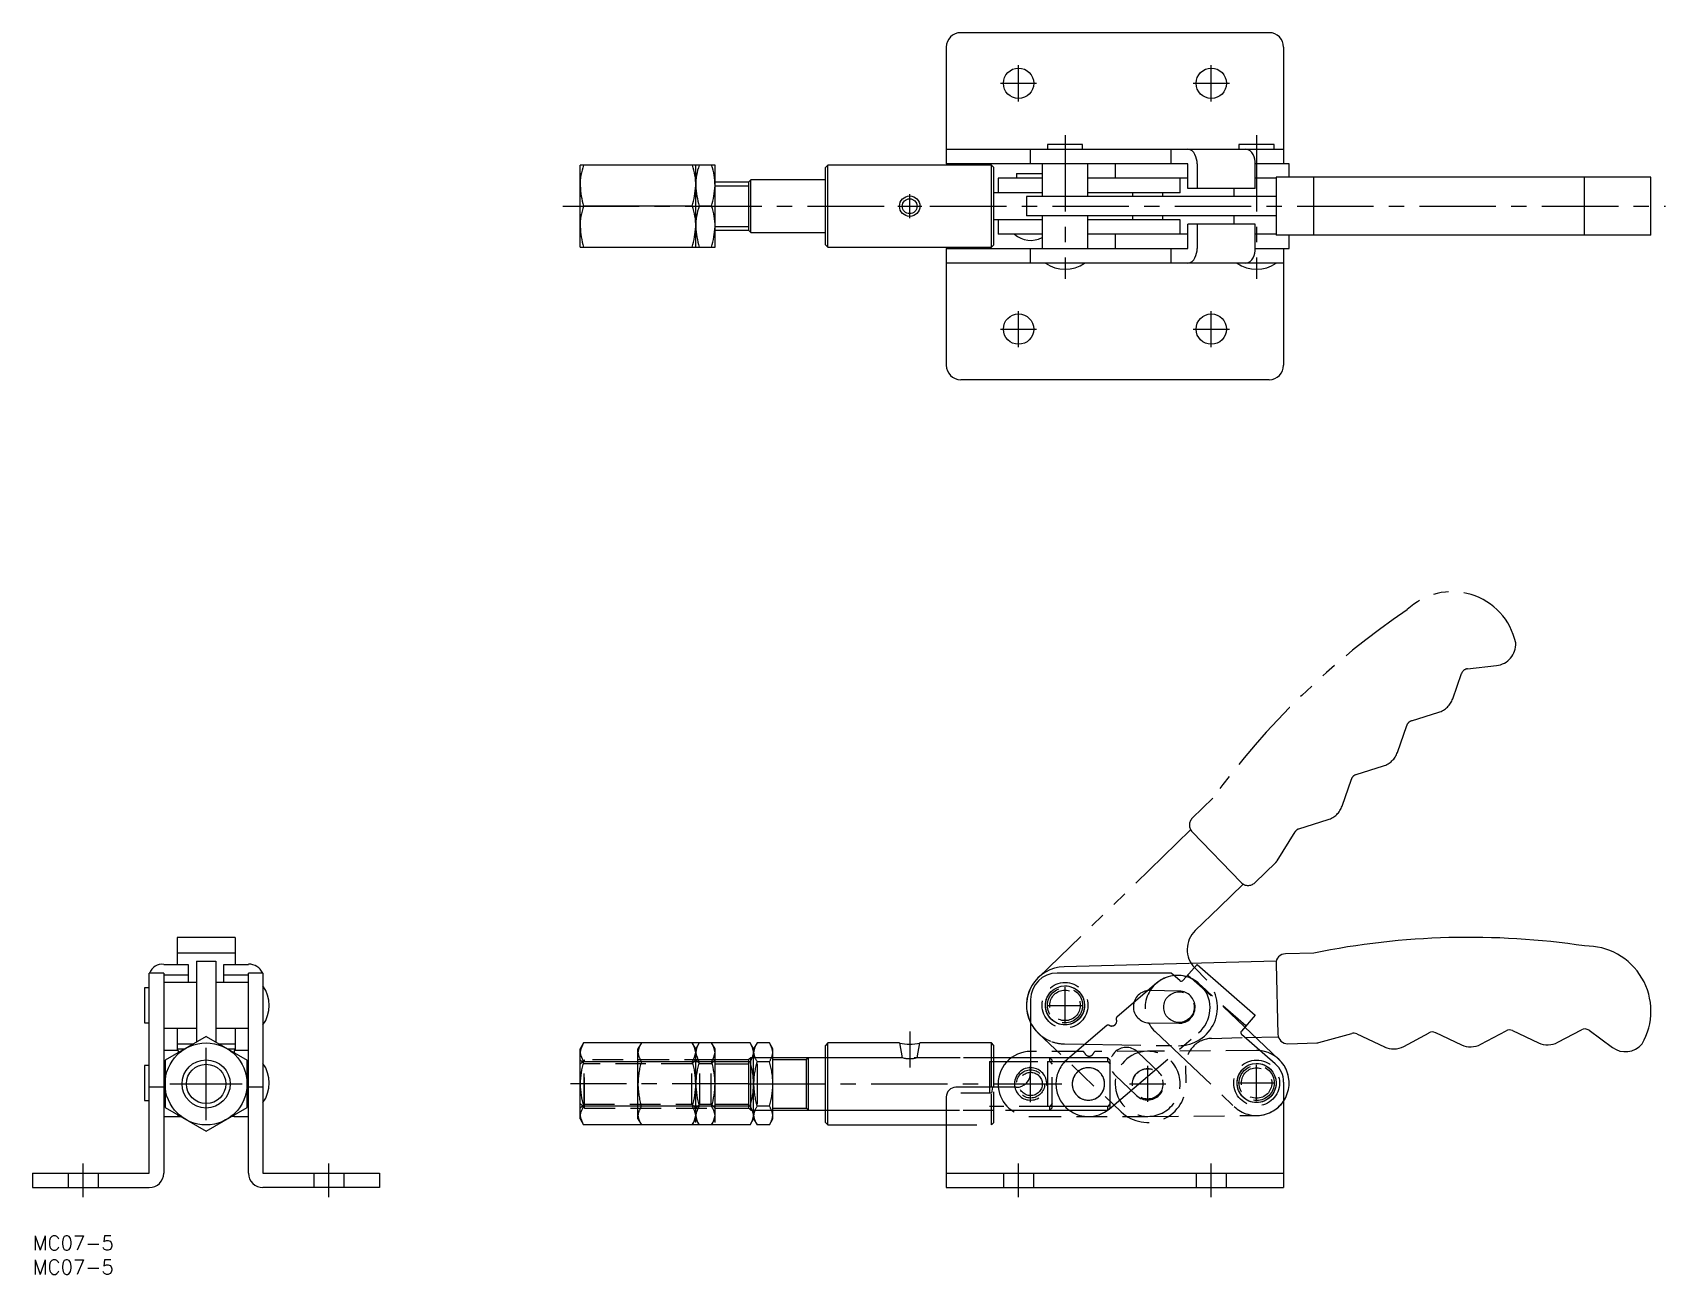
# Model space of a CAD drawing. Extents: x 0 to 339, y -8 to 250.
import ezdxf

# ---------------------------------------------------------------- set-up
doc = ezdxf.new("R2010")
doc.units = 0
doc.header["$LTSCALE"] = 0.5
for name, pattern in [('CENTER', [50.8, 31.75, -6.35, 6.35, -6.35]), ('DASHED', [19.05, 12.7, -6.35]), ('PHANTOM', [63.5, 31.75, -6.35, 6.35, -6.35, 6.35, -6.35])]:
    doc.linetypes.add(name, pattern=pattern)
for name, color, linetype in [('MSM_CENTER', 1, 'CENTER'), ('MSM_CONTINUOUS', 7, 'CONTINUOUS'), ('MSM_DASHED', 4, 'DASHED'), ('MSM_IMAGINARY', 6, 'PHANTOM'), ('MSM_NARROW', 5, 'CONTINUOUS'), ('MSM_PART_NUMBER', 7, 'CONTINUOUS')]:
    doc.layers.add(name, color=color, linetype=linetype)
doc.styles.get("Standard").update_dxf_attribs({"font": 'txt.shx', "height": 3, "bigfont": 'bigfont.shx'})

msp = doc.modelspace()

# ---------------------------------------------------------------- linework, layer by layer
at = {"layer": 'MSM_CENTER'}
for p, q in [((204.62, 235.36), (204.62, 242.86)), ((244.62, 235.36), (244.62, 242.86)), ((200.87, 239.11), (208.37, 239.11)), ((240.87, 239.11), (248.37, 239.11)), ((214.26, 228.35), (214.26, 198.57)), ((254.02, 228.35), (254.02, 198.57)), ((110.03, 213.61), (338.86, 213.61)), ((179.53, 213.61), (184.53, 213.61)), ((182.03, 211.11), (182.03, 216.11)), ((204.62, 184.36), (204.62, 191.86)), ((244.62, 184.36), (244.62, 191.86)), ((200.87, 188.11), (208.37, 188.11)), ((240.87, 188.11), (248.37, 188.11)), ((214.26, 44.05), (214.26, 51.55)), ((210.51, 47.8), (218.01, 47.8)), ((182.02, 42.37), (182.02, 34.89)), ((36, 24), (36, 39)), ((207.12, 27.75), (207.12, 35.25)), ((231.42, 27.77), (231.42, 35.27)), ((254.02, 27.95), (254.02, 35.45)), ((28.5, 31.5), (43.5, 31.5)), ((114.54, 31.5), (111.62, 31.5)), ((148.62, 31.5), (114.54, 31.5)), ((148.62, 31.5), (213.62, 31.5)), ((203.37, 31.5), (210.87, 31.5)), ((227.67, 31.52), (235.17, 31.52)), ((250.27, 31.7), (257.77, 31.7)), ((10.5, 8), (10.5, 15)), ((61.5, 8), (61.5, 15)), ((204.62, 8), (204.62, 15)), ((244.62, 8), (244.62, 15))]:
    msp.add_line(p, q, dxfattribs=at)
at = {"layer": 'MSM_CONTINUOUS'}
for p, q in [((256.62, 249.61), (192.62, 249.61)), ((189.62, 246.61), (189.62, 222.41)), ((259.62, 246.61), (259.62, 222.41)), ((189.62, 225.41), (259.62, 225.41)), ((207.12, 222.41), (207.12, 225.41)), ((210.61, 226.41), (210.61, 225.41)), ((217.91, 226.41), (210.61, 226.41)), ((217.91, 225.41), (217.91, 226.41)), ((236.32, 222.41), (236.32, 225.41)), ((250.37, 226.41), (250.37, 225.41)), ((257.67, 226.41), (250.37, 226.41)), ((257.67, 225.41), (257.67, 226.41)), ((113.62, 205.11), (113.62, 222.11)), ((141.62, 222.11), (113.62, 222.11)), ((137.62, 205.11), (137.62, 222.11)), ((141.62, 205.11), (141.62, 222.11)), ((165.02, 222.11), (164.52, 221.61)), ((164.52, 205.61), (164.52, 221.61)), ((199.02, 222.11), (165.02, 222.11)), ((165.02, 205.11), (165.02, 222.11)), ((239.73, 222.41), (189.62, 222.41)), ((199.52, 221.61), (199.02, 222.11)), ((199.02, 205.11), (199.02, 222.11)), ((199.52, 205.61), (199.52, 221.61)), ((204.21, 220.41), (204.21, 219.41)), ((204.21, 220.41), (209.51, 220.41)), ((209.51, 222.41), (209.51, 215.61)), ((219.01, 215.61), (219.01, 222.41)), ((224.67, 222.41), (224.67, 219.41)), ((239.73, 217.31), (239.73, 222.41)), ((241.7, 222.41), (241.7, 217.31)), ((253.76, 217.31), (253.76, 222.41)), ((260.77, 222.41), (253.76, 222.41)), ((260.77, 219.61), (260.77, 222.41)), ((148.62, 218.61), (141.62, 218.61)), ((149.02, 219.05), (148.62, 218.65)), ((148.62, 208.57), (148.62, 218.65)), ((164.52, 219.05), (149.02, 219.05)), ((149.02, 208.17), (149.02, 219.05)), ((200.37, 219.41), (200.37, 216.41)), ((209.51, 219.41), (200.37, 219.41)), ((220.21, 219.41), (219.01, 219.41)), ((220.68, 219.41), (220.21, 219.41)), ((231.41, 219.41), (220.68, 219.41)), ((239.73, 219.41), (231.37, 219.41)), ((238.17, 216.41), (238.17, 219.41)), ((241.7, 217.31), (239.73, 217.31)), ((253.76, 217.31), (241.7, 217.31)), ((249.27, 217.31), (249.27, 215.61)), ((253.97, 219.41), (253.76, 219.41)), ((258.05, 219.41), (253.97, 219.41)), ((258.05, 219.61), (258.05, 215.61)), ((335.86, 219.61), (258.05, 219.61)), ((265.92, 207.61), (265.92, 219.61)), ((322.11, 207.61), (322.11, 219.61)), ((335.86, 207.61), (335.86, 219.61)), ((136.91, 213.61), (114.34, 213.61)), ((140.91, 213.61), (138.34, 213.61)), ((209.51, 216.41), (199.52, 216.41)), ((206.26, 215.61), (206.26, 211.61)), ((258.1, 215.61), (206.26, 215.61)), ((238.17, 216.41), (219.01, 216.41)), ((228.27, 216.41), (228.27, 215.61)), ((234.57, 215.61), (234.57, 216.41)), ((258.1, 215.61), (258.1, 211.61)), ((209.51, 210.81), (199.52, 210.81)), ((200.37, 210.81), (200.37, 207.81)), ((258.1, 211.61), (206.26, 211.61)), ((209.51, 211.61), (209.51, 204.81)), ((219.01, 204.81), (219.01, 211.61)), ((220.21, 210.81), (219.01, 210.81)), ((220.68, 210.81), (220.21, 210.81)), ((231.41, 210.81), (220.68, 210.81)), ((228.27, 211.61), (228.27, 210.81)), ((238.17, 210.81), (231.41, 210.81)), ((234.57, 210.81), (234.57, 211.61)), ((238.17, 207.81), (238.17, 210.81)), ((249.27, 211.61), (249.27, 209.91)), ((258.05, 211.61), (258.05, 207.61)), ((141.62, 208.61), (148.62, 208.61)), ((148.62, 208.57), (149.02, 208.17)), ((149.02, 208.17), (164.52, 208.17)), ((209.51, 207.81), (200.37, 207.81)), ((239.73, 207.81), (219.01, 207.81)), ((224.67, 207.81), (224.67, 204.81)), ((239.73, 204.81), (239.73, 209.91)), ((253.76, 209.91), (239.73, 209.91)), ((241.7, 209.91), (241.7, 204.81)), ((253.76, 204.81), (253.76, 209.91)), ((253.97, 207.81), (253.76, 207.81)), ((258.05, 207.81), (253.97, 207.81)), ((335.86, 207.61), (258.05, 207.61)), ((260.77, 204.81), (260.77, 207.61)), ((113.62, 205.11), (141.62, 205.11)), ((164.52, 205.61), (165.02, 205.11)), ((165.02, 205.11), (199.02, 205.11)), ((189.62, 204.81), (239.73, 204.81)), ((189.62, 204.81), (189.62, 180.61)), ((199.02, 205.11), (199.52, 205.61)), ((207.12, 201.81), (207.12, 204.81)), ((236.32, 201.81), (236.32, 204.81)), ((253.76, 204.81), (260.77, 204.81)), ((259.62, 204.81), (259.62, 180.61)), ((259.62, 201.81), (189.62, 201.81)), ((256.62, 177.61), (192.62, 177.61)), ((42, 61.91), (30, 61.91)), ((30, 61.91), (30, 56.45)), ((42, 61.91), (42, 56.45)), ((42, 58.66), (30, 58.66)), ((30, 58.66), (30, 58.5)), ((42, 58.66), (42, 58.5)), ((265.92, 58.66), (260, 58.5)), ((24.2, 13), (24.2, 54.5)), ((27.2, 54.5), (24.2, 54.5)), ((27.2, 56.31), (32.3, 56.31)), ((27.2, 54.5), (27.2, 13)), ((30, 56.45), (30, 56.31)), ((32.3, 56.31), (32.3, 52.55)), ((34, 56.95), (34, 40.16)), ((34, 56.95), (38, 56.95)), ((38, 56.95), (38, 40.16)), ((39.7, 56.31), (44.8, 56.31)), ((39.7, 52.55), (39.7, 56.31)), ((42, 56.45), (42, 56.31)), ((47.8, 54.5), (44.8, 54.5)), ((44.8, 13), (44.8, 54.5)), ((47.8, 54.5), (47.8, 13)), ((236.32, 54.5), (212.62, 54.5)), ((258.1, 56.95), (214.06, 55.8)), ((238.1, 52.95), (236.32, 54.5)), ((241.7, 56.31), (238.81, 53)), ((241.7, 56.31), (253.76, 45.8)), ((258.05, 56.45), (258.44, 41.79)), ((24.2, 51.45), (23.2, 51.45)), ((23.2, 51.45), (23.2, 44.15)), ((32.3, 54.05), (27.2, 54.05)), ((34, 52.55), (27.2, 52.55)), ((44.8, 52.55), (38, 52.55)), ((44.8, 54.05), (39.7, 54.05)), ((207.12, 49), (207.12, 33.8)), ((23.2, 44.15), (24.2, 44.15)), ((253.76, 45.8), (250.86, 42.48)), ((27.2, 43.05), (34, 43.05)), ((36, 41.31), (27.5, 36.41)), ((30, 43.05), (30, 38.45)), ((36, 41.31), (44.5, 36.41)), ((38, 43.05), (44.8, 43.05)), ((42, 43.05), (42, 38.45)), ((257.91, 35.67), (250.91, 41.78)), ((251.67, 41.12), (258.51, 41.3)), ((266.94, 40.08), (273.76, 41.97)), ((274.8, 41.88), (280.54, 39.2)), ((284.57, 39.3), (289.81, 42.11)), ((291.15, 42.14), (296.52, 39.62)), ((300.56, 39.72), (305.8, 42.53)), ((307.14, 42.56), (312.52, 40.04)), ((316.55, 40.14), (321.44, 42.75)), ((323.03, 42.63), (327.89, 39.06)), ((30.2, 38.45), (27.2, 38.45)), ((30, 39.85), (33.46, 39.85)), ((30, 38.77), (31.6, 38.77)), ((30.2, 38.45), (30.2, 37.97)), ((38.54, 39.85), (42, 39.85)), ((40.4, 38.77), (42, 38.77)), ((44.8, 38.45), (41.8, 38.45)), ((41.8, 38.45), (41.8, 37.97)), ((114.34, 40), (113.62, 38.76)), ((113.62, 24.24), (113.62, 38.76)), ((136.91, 40), (114.34, 40)), ((137.62, 38.76), (136.91, 40)), ((138.34, 40), (137.62, 38.76)), ((137.62, 23.5), (137.62, 38.76)), ((140.91, 40), (138.34, 40)), ((141.62, 38.76), (140.91, 40)), ((141.62, 23.5), (141.62, 38.76)), ((165.02, 40), (164.52, 39.5)), ((164.52, 23.5), (164.52, 39.5)), ((179.91, 40), (165.02, 40)), ((165.02, 23), (165.02, 40)), ((199.02, 40), (184.15, 40)), ((199.52, 39.5), (199.02, 40)), ((199.02, 30.8), (199.02, 40)), ((199.52, 30.8), (199.52, 39.5)), ((207.12, 38.25), (207.12, 38.25)), ((260.49, 39.85), (266.5, 40)), ((24.2, 35.35), (23.2, 35.35)), ((23.2, 35.35), (23.2, 28.05)), ((27.5, 36.41), (27.5, 26.59)), ((44.5, 26.59), (44.5, 36.41)), ((136.91, 36.12), (114.34, 36.12)), ((140.91, 36.12), (138.34, 36.12)), ((148.62, 36.5), (141.62, 36.5)), ((149.02, 36.94), (148.62, 36.54)), ((148.62, 26.46), (148.62, 36.5)), ((164.52, 36.94), (149.02, 36.94)), ((149.02, 26.06), (149.02, 36.94)), ((203.13, 36.94), (199.52, 36.94)), ((199.52, 36.16), (202.25, 36.16)), ((27.2, 30.8), (24.2, 30.8)), ((47.8, 30.8), (44.8, 30.8)), ((204.12, 30.8), (191.62, 30.8)), ((259.62, 31.9), (259.62, 10)), ((23.2, 28.05), (24.2, 28.05)), ((189.62, 28.8), (189.62, 10)), ((27.2, 24.77), (30.2, 24.77)), ((27.5, 26.59), (36, 21.69)), ((30.2, 24.75), (30.2, 25.03)), ((30.2, 24.75), (30.68, 24.75)), ((36, 21.69), (44.5, 26.59)), ((41.8, 24.75), (41.32, 24.75)), ((41.8, 24.75), (41.8, 25.03)), ((41.8, 24.77), (44.8, 24.77)), ((113.62, 24.24), (114.34, 23)), ((136.91, 26.88), (114.34, 26.88)), ((136.91, 23), (137.62, 24.24)), ((137.62, 24.24), (138.34, 23)), ((140.91, 26.88), (138.34, 26.88)), ((140.91, 23), (141.62, 24.24)), ((141.62, 26.5), (148.62, 26.5)), ((148.62, 26.46), (149.02, 26.06)), ((149.02, 26.06), (164.52, 26.06)), ((136.91, 23), (114.34, 23)), ((140.91, 23), (138.34, 23)), ((164.52, 23.5), (165.02, 23)), ((165.02, 23), (189.62, 23)), ((0, 13), (0, 10)), ((0, 13), (24.2, 13)), ((47.8, 13), (72, 13)), ((72, 13), (72, 10)), ((189.62, 13), (259.62, 13)), ((0, 10), (24.2, 10)), ((72, 10), (47.8, 10)), ((189.62, 10), (259.62, 10))]:
    msp.add_line(p, q, dxfattribs=at)
for centre, radius in [((204.62, 239.11), 3.15), ((244.62, 239.11), 3.15), ((182.03, 213.61), 2.12), ((182.03, 213.61), 1.54), ((204.62, 188.11), 3.15), ((244.62, 188.11), 3.15), ((214.26, 47.8), 4.06), ((36, 31.5), 8.5), ((36, 31.5), 5), ((36, 31.5), 4.08), ((254.02, 31.7), 4.06)]:
    msp.add_circle(centre, radius, dxfattribs=at)
for centre, radius, start, end in [((192.62, 246.61), 3, 90, 180), ((256.62, 246.61), 3, 360, 90), ((239.52, 223.53), 1.89, 24.6863, 83.6468), ((237.55, 222.42), 4.14, 359.9241, 27.3821), ((251.57, 223.53), 1.89, 24.6863, 83.6468), ((249.61, 222.42), 4.14, 359.9241, 27.3821), ((125.76, 218.01), 12.14, 160.2327, 180.6802), ((125.49, 218.01), 12.14, 359.3198, 19.7673), ((149.76, 218.01), 12.14, 160.2327, 180.6802), ((129.48, 218.01), 12.14, 359.3198, 19.7673), ((134.1, 219.12), 20.51, 183.5135, 195.5735), ((117.15, 219.12), 20.51, 344.4265, 356.4865), ((158.1, 219.12), 20.51, 183.5135, 195.5735), ((121.15, 219.12), 20.51, 344.4265, 356.4865), ((125.76, 209.51), 12.14, 160.2327, 180.6802), ((125.49, 209.51), 12.14, 359.3198, 19.7673), ((149.76, 209.51), 12.14, 160.2327, 180.6802), ((129.49, 209.51), 12.14, 359.3198, 19.7673), ((134.1, 210.62), 20.51, 183.5135, 195.5735), ((117.15, 210.62), 20.51, 344.4265, 356.4865), ((158.1, 210.62), 20.51, 183.5135, 195.5735), ((121.15, 210.62), 20.51, 344.4265, 356.4865), ((207.12, 211.51), 5, 227.7314, 298.5549), ((237.55, 204.81), 4.14, 332.6179, 0.0759), ((249.61, 204.81), 4.14, 332.6179, 0.0759), ((214.26, 207.51), 7, 234.5168, 305.4832), ((239.52, 203.69), 1.89, 276.3532, 335.3137), ((254.02, 207.51), 7, 234.5168, 305.4832), ((251.57, 203.69), 1.89, 276.3532, 335.3137), ((192.62, 180.61), 3, 180, 270), ((256.62, 180.61), 3, 270, 0), ((298.18, -99.59), 161.5, 81.4798, 101.5256), ((260.05, 56.5), 2, 91.5, 181.5), ((322.36, 46.63), 13.5, 329.7157, 91.0716), ((26.92, 53.48), 2.85, 84.3838, 158.9683), ((45, 53.36), 2.97, 22.7016, 93.9462), ((214.26, 47.8), 8, 91.5, 206.8109), ((212.62, 49), 5.5, 90, 180), ((42.1, 47.8), 7, 324.5168, 35.4832), ((238.43, 53.33), 0.5, 228.9, 318.9), ((251.24, 42.15), 0.5, 138.9, 228.9), ((260.44, 41.85), 2, 181.5, 271.5), ((274.16, 40.52), 1.5, 64.9243, 105.5005), ((290.51, 40.78), 1.5, 64.8504, 118.1235), ((306.5, 41.2), 1.5, 64.8914, 118.1235), ((322.14, 41.42), 1.5, 53.7224, 118.0542), ((118.97, 37.21), 5.41, 148.9418, 171.3865), ((118.96, 38.94), 5.42, 189.8074, 211.4034), ((132.28, 37.21), 5.41, 8.6135, 31.0582), ((132.29, 38.94), 5.42, 328.5966, 350.1926), ((142.97, 37.21), 5.41, 148.9418, 171.3865), ((142.96, 38.94), 5.42, 189.8074, 211.4034), ((136.28, 37.21), 5.41, 8.6135, 31.0582), ((136.29, 38.94), 5.42, 328.5966, 350.1926), ((182.03, 49.04), 9.29, 256.8041, 283.1959), ((207.12, 31.5), 6.75, 90.0481, 185.9525), ((254.02, 31.7), 6.75, 326.0607, 83.6562), ((266.4, 42), 2, 272.7908, 285.5005), ((282.44, 43.27), 4.5, 244.9243, 298.1235), ((298.43, 43.69), 4.5, 244.8504, 298.1235), ((314.43, 44.11), 4.5, 244.8914, 298.0542), ((330.55, 42.69), 4.5, 233.7224, 320.4079), ((42.1, 31.7), 7, 324.5168, 35.4832), ((129.91, 31.35), 16.28, 162.9554, 179.4568), ((121.33, 31.34), 16.29, 0.547, 17.0409), ((153.95, 31.34), 16.32, 162.975, 179.437), ((125.3, 31.34), 16.33, 0.5664, 17.0215), ((207.12, 31.5), 3.36, 90, 192.0137), ((254.62, 31.9), 5, 0, 48.9), ((130.48, 31.74), 16.86, 180.8261, 196.7617), ((120.78, 31.74), 16.85, 343.2343, 359.1778), ((154.42, 31.73), 16.79, 180.7957, 196.7922), ((124.84, 31.73), 16.79, 343.2043, 359.2078), ((191.62, 28.8), 2, 90, 180), ((204.12, 33.8), 3, 270, 0), ((118.96, 24.06), 5.42, 148.5966, 170.1926), ((118.97, 25.79), 5.41, 188.6135, 211.0582), ((132.29, 24.06), 5.42, 9.8074, 31.4034), ((132.28, 25.79), 5.41, 328.9418, 351.3865), ((142.96, 24.06), 5.42, 148.5966, 170.1926), ((142.97, 25.79), 5.41, 188.6135, 211.0582), ((136.29, 24.06), 5.42, 9.8074, 31.4034), ((136.28, 25.79), 5.41, 328.9418, 351.3865), ((24.2, 13), 3, 270, 0), ((47.8, 13), 3, 180, 270)]:
    msp.add_arc(centre, radius, start, end, dxfattribs=at)
at = {"layer": 'MSM_DASHED'}
for p, q in [((251.78, 43.54), (239.73, 54.05)), ((208.76, 42), (225.91, 25.72)), ((244.68, 40.93), (251.67, 41.12)), ((179.91, 40), (180.49, 36.95)), ((183.55, 36.95), (184.15, 40)), ((217.85, 38.26), (207.12, 38.25)), ((231.41, 38.27), (220.68, 38.26)), ((233.73, 33.95), (229.29, 38.16)), ((253.97, 38.45), (231.37, 38.27)), ((254.77, 38.41), (253.97, 38.45)), ((114.44, 35.69), (113.62, 36.5)), ((114.54, 36.5), (113.62, 35.58)), ((114.44, 27.31), (114.44, 35.69)), ((136.81, 35.69), (114.44, 35.69)), ((114.54, 26.5), (114.54, 36.5)), ((141.62, 36.5), (114.54, 36.5)), ((137.62, 36.5), (136.81, 35.69)), ((136.81, 27.31), (136.81, 35.69)), ((138.44, 35.69), (137.62, 36.5)), ((138.44, 27.31), (138.44, 35.69)), ((140.81, 35.69), (138.44, 35.69)), ((141.62, 36.5), (140.81, 35.69)), ((140.81, 27.31), (140.81, 35.69)), ((180.49, 36.95), (164.52, 36.95)), ((199.52, 36.94), (164.52, 36.94)), ((199.52, 36.95), (183.55, 36.95)), ((198.62, 36.16), (199.52, 36.16)), ((198.62, 36.16), (198.62, 26.84)), ((202.25, 36.16), (211.12, 36.16)), ((211.12, 36.94), (203.13, 36.94)), ((211.12, 36.16), (211.12, 36.94)), ((211.62, 36.44), (211.12, 36.94)), ((211.12, 36.16), (211.62, 35.57)), ((211.62, 26.56), (211.62, 36.44)), ((239.42, 31.73), (239.32, 35.29)), ((199.2, 30.8), (199.02, 29.61)), ((199.52, 23.5), (199.52, 30.8)), ((224.67, 33.3), (229.11, 29.09)), ((113.62, 27.42), (114.54, 26.5)), ((113.62, 26.5), (114.44, 27.31)), ((114.44, 27.31), (136.81, 27.31)), ((136.81, 27.31), (137.62, 26.5)), ((137.62, 26.5), (138.44, 27.31)), ((138.44, 27.31), (140.81, 27.31)), ((140.81, 27.31), (141.62, 26.5)), ((199.02, 29.61), (189.8, 29.61)), ((199.02, 23), (199.02, 29.61)), ((211.62, 27.43), (211.12, 26.84)), ((114.54, 26.5), (141.62, 26.5)), ((164.52, 26.06), (211.12, 26.06)), ((164.52, 26.05), (199.52, 26.05)), ((211.12, 26.84), (198.62, 26.84)), ((207.13, 24.75), (231.43, 24.77)), ((211.12, 26.06), (211.12, 26.84)), ((211.12, 26.06), (211.62, 26.56)), ((231.47, 24.77), (254.08, 24.95)), ((189.62, 23), (199.02, 23)), ((199.02, 23), (199.52, 23.5)), ((7.35, 13), (7.35, 10)), ((13.65, 10), (13.65, 13)), ((58.35, 13), (58.35, 10)), ((64.65, 10), (64.65, 13)), ((201.47, 13), (201.47, 10)), ((207.77, 10), (207.77, 13)), ((241.47, 13), (241.47, 10)), ((247.77, 10), (247.77, 13))]:
    msp.add_line(p, q, dxfattribs=at)
for centre, radius in [((214.26, 47.8), 4.75), ((214.26, 47.8), 3.65), ((214.26, 47.8), 3.17), ((207.12, 31.5), 2.92), ((207.12, 31.5), 2.42), ((231.42, 31.52), 3.17), ((231.42, 31.52), 3.15), ((254.02, 31.7), 4.75), ((254.02, 31.7), 3.65), ((254.02, 31.7), 3.16)]:
    msp.add_circle(centre, radius, dxfattribs=at)
for centre, radius, start, end in [((214.26, 47.8), 8, 206.8109, 226.5), ((244.82, 35.44), 5.5, 91.5, 181.5), ((217.85, 37.76), 0.5, 19.5194, 90.0481), ((219.27, 38.26), 1, 199.5194, 340.5769), ((220.68, 37.76), 0.5, 90.0481, 160.5769), ((226.98, 35.73), 3.35, 46.5, 226.5), ((231.42, 31.52), 6.75, 90.4552, 270.4552), ((231.42, 31.52), 6.75, 270.0481, 90.0481), ((182.02, 42.62), 5.87, 254.8995, 285.1005), ((207.12, 31.5), 3.36, 192.0137, 90), ((231.42, 31.52), 3.35, 226.5, 46.5), ((207.12, 31.5), 6.75, 185.9525, 270.0481), ((231.42, 31.52), 8, 226.5, 1.5), ((254.02, 31.7), 6.75, 270.4552, 326.0607)]:
    msp.add_arc(centre, radius, start, end, dxfattribs=at)
at = {"layer": 'MSM_IMAGINARY'}
for p, q in [((294.73, 111.42), (296.56, 116.64)), ((297.81, 117.64), (303.8, 118.3)), ((286.16, 106.83), (291.83, 108.61)), ((283.24, 100.28), (285.2, 105.89)), ((274.68, 95.69), (280.34, 97.47)), ((271.75, 89.14), (273.71, 94.76)), ((244.93, 90.76), (240.68, 86.64)), ((262.82, 84.43), (268.86, 86.34)), ((240.33, 84.22), (208.7, 53.54)), ((240.63, 83.81), (250.84, 73.29)), ((258.26, 77.78), (262, 83.79)), ((253.67, 73.24), (257.99, 77.43)), ((246.31, 68.2), (251.23, 72.97)), ((241.3, 63.34), (246.31, 68.2)), ((243.66, 53), (241.18, 55.56)), ((233.23, 52.4), (225.06, 45.44)), ((237.96, 50.78), (231.84, 50.88)), ((258.67, 36.6), (242.27, 52.15)), ((231.74, 44.18), (237.86, 44.08)), ((222.91, 43.6), (214.75, 36.64)), ((223.5, 26.36), (241.99, 42.13)), ((232.98, 42.36), (249.38, 26.8)), ((126.34, 40), (125.62, 38.76)), ((125.62, 24.24), (125.62, 38.76)), ((148.91, 40), (126.34, 40)), ((149.62, 38.76), (148.91, 40)), ((150.34, 40), (149.62, 38.76)), ((149.62, 24.24), (149.62, 38.76)), ((152.91, 40), (150.34, 40)), ((153.62, 38.76), (152.91, 40)), ((153.62, 24.24), (153.62, 38.76)), ((214.14, 39.8), (237.79, 39.44)), ((148.91, 36.12), (126.34, 36.12)), ((152.91, 36.12), (150.34, 36.12)), ((150.44, 27.31), (150.44, 35.69)), ((160.62, 36.5), (153.62, 36.5)), ((161.02, 36.94), (160.62, 36.54)), ((160.62, 26.46), (160.62, 36.5)), ((176.52, 36.94), (161.02, 36.94)), ((161.02, 26.06), (161.02, 36.94)), ((211.52, 36.94), (176.52, 36.94)), ((210.62, 36.16), (211.52, 36.16)), ((210.62, 36.16), (210.62, 26.84)), ((215.13, 36.94), (211.52, 36.94)), ((211.52, 36.16), (214.25, 36.16)), ((214.25, 36.16), (223.12, 36.16)), ((223.12, 36.94), (215.13, 36.94)), ((223.12, 36.16), (223.12, 36.94)), ((223.62, 36.44), (223.12, 36.94)), ((223.12, 36.16), (223.62, 35.57)), ((223.62, 26.56), (223.62, 36.44)), ((259.22, 36.01), (258.67, 36.6)), ((223.62, 27.43), (223.12, 26.84)), ((125.62, 24.24), (126.34, 23)), ((148.91, 26.88), (126.34, 26.88)), ((148.91, 23), (149.62, 24.24)), ((149.62, 24.24), (150.34, 23)), ((152.91, 26.88), (150.34, 26.88)), ((152.91, 23), (153.62, 24.24)), ((153.62, 26.5), (160.62, 26.5)), ((160.62, 26.46), (161.02, 26.06)), ((161.02, 26.06), (176.52, 26.06)), ((176.52, 26.06), (223.12, 26.06)), ((223.12, 26.84), (210.62, 26.84)), ((223.12, 26.06), (223.12, 26.84)), ((223.12, 26.06), (223.62, 26.56)), ((148.91, 23), (126.34, 23)), ((152.91, 23), (150.34, 23))]:
    msp.add_line(p, q, dxfattribs=at)
for centre, radius in [((214.26, 47.8), 4.06), ((237.91, 47.43), 3.17), ((254.02, 31.7), 4.06)]:
    msp.add_circle(centre, radius, dxfattribs=at)
for centre, radius, start, end in [((294.61, 120.13), 13.5, 12.3296, 133.6856), ((375.81, -3.85), 161.5, 124.0937, 144.1395), ((303.3, 122.78), 4.5, 276.3363, 3.0218), ((297.97, 116.15), 1.5, 96.3363, 160.6681), ((290.48, 112.91), 4.5, 287.5053, 340.6681), ((286.61, 105.4), 1.5, 107.5053, 160.7374), ((278.99, 101.76), 4.5, 287.4643, 340.7374), ((275.13, 94.26), 1.5, 107.4643, 160.7374), ((267.51, 90.63), 4.5, 287.5382, 340.7374), ((242.07, 85.2), 2, 134.1139, 224.1139), ((263.27, 83), 1.5, 107.5382, 148.1144), ((256.56, 78.83), 2, 315.4047, 328.1144), ((252.27, 74.68), 2, 224.1139, 314.1139), ((245.12, 59.39), 5.5, 134.1139, 224.1139), ((214.26, 47.8), 8, 134.1139, 249.4248), ((231.79, 47.53), 3.35, 89.1139, 269.1139), ((237.62, 47.26), 6.75, 46.5147, 226.5147), ((237.61, 47.26), 6.75, 310.4583, 130.4583), ((237.91, 47.43), 8, 269.1139, 44.1139), ((237.91, 47.43), 3.35, 269.1139, 89.1139), ((223.99, 44.52), 1, 239.9295, 20.9871), ((225.39, 45.06), 0.5, 130.4583, 200.9871), ((223.24, 43.22), 0.5, 59.9295, 130.4583), ((130.97, 37.21), 5.41, 148.9418, 171.3865), ((130.96, 38.94), 5.42, 189.8074, 211.4034), ((144.28, 37.21), 5.41, 8.6135, 31.0582), ((144.29, 38.94), 5.42, 328.5966, 350.1926), ((154.97, 37.21), 5.41, 148.9418, 171.3865), ((154.96, 38.94), 5.42, 189.8074, 211.4034), ((148.28, 37.21), 5.41, 8.6135, 31.0582), ((148.29, 38.94), 5.42, 328.5966, 350.1926), ((214.26, 47.8), 8, 249.4248, 269.1139), ((141.91, 31.35), 16.28, 162.9554, 179.4568), ((133.33, 31.34), 16.29, 0.547, 17.0409), ((165.95, 31.34), 16.32, 162.975, 179.437), ((137.3, 31.34), 16.33, 0.5664, 17.0215), ((219.12, 31.5), 6.75, 130.4583, 226.3627), ((219.12, 31.5), 3.36, 90, 192.0137), ((219.12, 31.5), 3.36, 130.4102, 232.4239), ((219.12, 31.5), 3.36, 192.0137, 90), ((219.12, 31.5), 3.36, 232.4239, 130.4102), ((254.02, 31.7), 6.75, 282.1203, 39.7157), ((142.48, 31.74), 16.86, 180.8261, 196.7617), ((132.78, 31.74), 16.85, 343.2343, 359.1778), ((166.42, 31.73), 16.79, 180.7957, 196.7922), ((136.84, 31.73), 16.79, 343.2043, 359.2078), ((130.96, 24.06), 5.42, 148.5966, 170.1926), ((130.97, 25.79), 5.41, 188.6135, 211.0582), ((144.29, 24.06), 5.42, 9.8074, 31.4034), ((144.28, 25.79), 5.41, 328.9418, 351.3865), ((154.96, 24.06), 5.42, 148.5966, 170.1926), ((154.97, 25.79), 5.41, 188.6135, 211.0582), ((148.29, 24.06), 5.42, 9.8074, 31.4034), ((148.28, 25.79), 5.41, 328.9418, 351.3865), ((219.12, 31.5), 6.75, 226.3627, 310.4583), ((254.02, 31.7), 6.75, 226.5147, 282.1203)]:
    msp.add_arc(centre, radius, start, end, dxfattribs=at)
at = {"layer": 'MSM_NARROW'}
for p, q in [((141.62, 217.8), (148.62, 217.8)), ((141.62, 209.42), (148.62, 209.42)), ((141.62, 35.69), (148.62, 35.69)), ((141.62, 27.31), (148.62, 27.31))]:
    msp.add_line(p, q, dxfattribs=at)

# ---------------------------------------------------------------- texts
at = {"layer": 'MSM_PART_NUMBER'}
for p in [(0, -3), (0, -8)]:
    msp.add_text('MC07-5', height=3, dxfattribs=at).set_placement(p)

doc.saveas('drawing.dxf')
